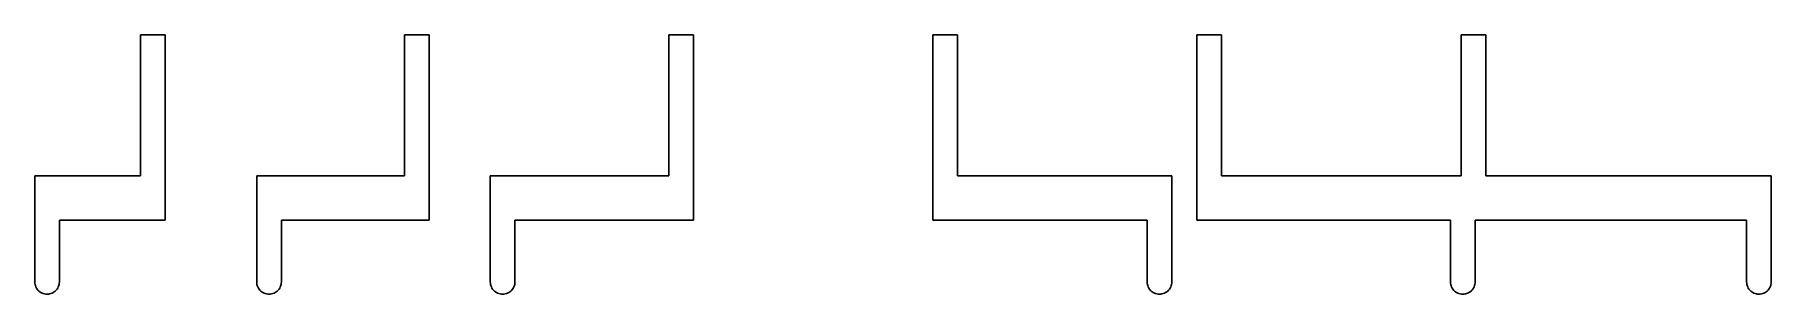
# Model space of a CAD drawing. Header units: metres. Extents: x -6.7 to 91.9, y -6.7 to 8.
import ezdxf

# ---------------------------------------------------------------- set-up
doc = ezdxf.new("R2010")
doc.units = ezdxf.units.M

msp = doc.modelspace()

# ---------------------------------------------------------------- linework, layer by layer
for p, q in [((0.7, 8), (-0.7, 8)), ((-0.7, 8), (-0.7, 0)), ((0.7, -2.5), (0.7, 8)), ((15.7, 8), (14.3, 8)), ((14.3, 8), (14.3, 0)), ((15.7, -2.5), (15.7, 8)), ((30.7, 8), (29.3, 8)), ((29.3, 8), (29.3, 0)), ((30.7, -2.5), (30.7, 8)), ((45.7, 8), (44.3, 8)), ((44.3, 8), (44.3, -2.5)), ((45.7, 0), (45.7, 8)), ((60.7, 8), (59.3, 8)), ((59.3, 8), (59.3, -2.5)), ((60.7, 0), (60.7, 8)), ((75.7, 8), (74.3, 8)), ((74.3, 8), (74.3, 0)), ((75.7, 0), (75.7, 8)), ((-0.7, 0), (-6.70714, 0)), ((-6.70714, 0), (-6.70714, -6)), ((14.3, 0), (5.90001, 0)), ((5.90001, 0), (5.90001, -6)), ((29.3, 0), (19.1669, 0)), ((19.1669, 0), (19.1669, -6)), ((57.8698, 0), (45.7, 0)), ((57.8698, -6), (57.8698, 0)), ((74.3, 0), (60.7, 0)), ((91.9193, 0), (75.7, 0)), ((91.9193, -6), (91.9193, 0)), ((-5.30713, -6), (-5.30713, -2.5)), ((-5.30713, -2.5), (0.7, -2.5)), ((7.3, -6), (7.3, -2.5)), ((7.3, -2.5), (15.7, -2.5)), ((20.5668, -6), (20.5668, -2.5)), ((20.5668, -2.5), (30.7, -2.5)), ((44.3, -2.5), (56.4698, -2.5)), ((56.4698, -2.5), (56.4698, -6)), ((59.3, -2.5), (73.7, -2.5)), ((73.7, -2.5), (73.7, -6)), ((75.1, -6), (75.1, -2.5)), ((75.1, -2.5), (90.5193, -2.5)), ((90.5193, -2.5), (90.5193, -6)), ((-6.70714, -6), (-6.70329, -6.07317)), ((-6.70329, -6.07317), (-6.69183, -6.14552)), ((-6.69183, -6.14552), (-6.67287, -6.21631)), ((-6.67287, -6.21631), (-6.64661, -6.28471)), ((-6.64661, -6.28471), (-6.61336, -6.34999)), ((-6.61336, -6.34999), (-6.57344, -6.41144)), ((-6.57344, -6.41144), (-6.52733, -6.46838)), ((-6.52733, -6.46838), (-6.47552, -6.52019)), ((-6.47552, -6.52019), (-6.41858, -6.5663)), ((-6.41858, -6.5663), (-6.35713, -6.60622)), ((-6.35713, -6.60622), (-6.29185, -6.63948)), ((-6.29185, -6.63948), (-6.22345, -6.66573)), ((-6.22345, -6.66573), (-6.15266, -6.68469)), ((-6.15266, -6.68469), (-6.08031, -6.69615)), ((-6.08031, -6.69615), (-6.00713, -6.7)), ((-6.00713, -6.7), (-5.93396, -6.69615)), ((-5.93396, -6.69615), (-5.86159, -6.68469)), ((-5.86159, -6.68469), (-5.79082, -6.66573)), ((-5.79082, -6.66573), (-5.72241, -6.63948)), ((-5.72241, -6.63948), (-5.65714, -6.60622)), ((-5.65714, -6.60622), (-5.59569, -6.5663)), ((-5.59569, -6.5663), (-5.53874, -6.52019)), ((-5.53874, -6.52019), (-5.48692, -6.46838)), ((-5.48692, -6.46838), (-5.44083, -6.41144)), ((-5.44083, -6.41144), (-5.40091, -6.34999)), ((-5.40091, -6.34999), (-5.36765, -6.28471)), ((-5.36765, -6.28471), (-5.3414, -6.21631)), ((-5.3414, -6.21631), (-5.32243, -6.14552)), ((-5.32243, -6.14552), (-5.31097, -6.07317)), ((-5.31097, -6.07317), (-5.30713, -6)), ((5.90001, -6), (5.90384, -6.07317)), ((5.90384, -6.07317), (5.9153, -6.14552)), ((5.9153, -6.14552), (5.93427, -6.21631)), ((5.93427, -6.21631), (5.96053, -6.28471)), ((5.96053, -6.28471), (5.99379, -6.34999)), ((5.99379, -6.34999), (6.03369, -6.41144)), ((6.03369, -6.41144), (6.0798, -6.46838)), ((6.0798, -6.46838), (6.13162, -6.52019)), ((6.13162, -6.52019), (6.18855, -6.5663)), ((6.18855, -6.5663), (6.25, -6.60622)), ((6.25, -6.60622), (6.31529, -6.63948)), ((6.31529, -6.63948), (6.3837, -6.66573)), ((6.3837, -6.66573), (6.45447, -6.68469)), ((6.45447, -6.68469), (6.52684, -6.69615)), ((6.52684, -6.69615), (6.60001, -6.7)), ((6.60001, -6.7), (6.67317, -6.69615)), ((6.67317, -6.69615), (6.74554, -6.68469)), ((6.74554, -6.68469), (6.81631, -6.66573)), ((6.81631, -6.66573), (6.88472, -6.63948)), ((6.88472, -6.63948), (6.95001, -6.60622)), ((6.95001, -6.60622), (7.01146, -6.5663)), ((7.01146, -6.5663), (7.06841, -6.52019)), ((7.06841, -6.52019), (7.12021, -6.46838)), ((7.12021, -6.46838), (7.16632, -6.41144)), ((7.16632, -6.41144), (7.20622, -6.34999)), ((7.20622, -6.34999), (7.23949, -6.28471)), ((7.23949, -6.28471), (7.26575, -6.21631)), ((7.26575, -6.21631), (7.28471, -6.14552)), ((7.28471, -6.14552), (7.29617, -6.07317)), ((7.29617, -6.07317), (7.3, -6)), ((19.1669, -6), (19.1707, -6.07317)), ((19.1707, -6.07317), (19.1821, -6.14552)), ((19.1821, -6.14552), (19.2011, -6.21631)), ((19.2011, -6.21631), (19.2274, -6.28471)), ((19.2274, -6.28471), (19.2606, -6.34999)), ((19.2606, -6.34999), (19.3005, -6.41144)), ((19.3005, -6.41144), (19.3466, -6.46838)), ((19.3466, -6.46838), (19.3985, -6.52019)), ((19.3985, -6.52019), (19.4554, -6.5663)), ((19.4554, -6.5663), (19.5168, -6.60622)), ((19.5168, -6.60622), (19.5821, -6.63948)), ((19.5821, -6.63948), (19.6505, -6.66573)), ((19.6505, -6.66573), (19.7213, -6.68469)), ((19.7213, -6.68469), (19.7937, -6.69615)), ((19.7937, -6.69615), (19.8669, -6.7)), ((19.8669, -6.7), (19.94, -6.69615)), ((19.94, -6.69615), (20.0124, -6.68469)), ((20.0124, -6.68469), (20.0832, -6.66573)), ((20.0832, -6.66573), (20.1516, -6.63948)), ((20.1516, -6.63948), (20.2169, -6.60622)), ((20.2169, -6.60622), (20.2783, -6.5663)), ((20.2783, -6.5663), (20.3352, -6.52019)), ((20.3352, -6.52019), (20.3871, -6.46838)), ((20.3871, -6.46838), (20.4332, -6.41144)), ((20.4332, -6.41144), (20.4731, -6.34999)), ((20.4731, -6.34999), (20.5063, -6.28471)), ((20.5063, -6.28471), (20.5326, -6.21631)), ((20.5326, -6.21631), (20.5516, -6.14552)), ((20.5516, -6.14552), (20.563, -6.07317)), ((20.563, -6.07317), (20.5668, -6)), ((56.4698, -6), (56.4737, -6.07317)), ((56.4737, -6.07317), (56.4851, -6.14552)), ((56.4851, -6.14552), (56.5041, -6.21631)), ((56.5041, -6.21631), (56.5303, -6.28471)), ((56.5303, -6.28471), (56.5636, -6.34999)), ((56.5636, -6.34999), (56.6035, -6.41144)), ((56.6035, -6.41144), (56.6496, -6.46838)), ((56.6496, -6.46838), (56.7014, -6.52019)), ((56.7014, -6.52019), (56.7584, -6.5663)), ((56.7584, -6.5663), (56.8198, -6.60622)), ((56.8198, -6.60622), (56.8851, -6.63948)), ((56.8851, -6.63948), (56.9535, -6.66573)), ((56.9535, -6.66573), (57.0243, -6.68469)), ((57.0243, -6.68469), (57.0966, -6.69615)), ((57.0966, -6.69615), (57.1698, -6.7)), ((57.1698, -6.7), (57.243, -6.69615)), ((57.243, -6.69615), (57.3154, -6.68469)), ((57.3154, -6.68469), (57.3861, -6.66573)), ((57.3861, -6.66573), (57.4545, -6.63948)), ((57.4545, -6.63948), (57.5198, -6.60622)), ((57.5198, -6.60622), (57.5813, -6.5663)), ((57.5813, -6.5663), (57.6382, -6.52019)), ((57.6382, -6.52019), (57.69, -6.46838)), ((57.69, -6.46838), (57.7361, -6.41144)), ((57.7361, -6.41144), (57.776, -6.34999)), ((57.776, -6.34999), (57.8093, -6.28471)), ((57.8093, -6.28471), (57.8356, -6.21631)), ((57.8356, -6.21631), (57.8545, -6.14552)), ((57.8545, -6.14552), (57.866, -6.07317)), ((57.866, -6.07317), (57.8698, -6)), ((73.7, -6), (73.7038, -6.07317)), ((73.7038, -6.07317), (73.7153, -6.14552)), ((73.7153, -6.14552), (73.7343, -6.21631)), ((73.7343, -6.21631), (73.7605, -6.28471)), ((73.7605, -6.28471), (73.7938, -6.34999)), ((73.7938, -6.34999), (73.8337, -6.41144)), ((73.8337, -6.41144), (73.8798, -6.46838)), ((73.8798, -6.46838), (73.9316, -6.52019)), ((73.9316, -6.52019), (73.9885, -6.5663)), ((73.9885, -6.5663), (74.05, -6.60622)), ((74.05, -6.60622), (74.1153, -6.63948)), ((74.1153, -6.63948), (74.1837, -6.66573)), ((74.1837, -6.66573), (74.2545, -6.68469)), ((74.2545, -6.68469), (74.3268, -6.69615)), ((74.3268, -6.69615), (74.4, -6.7)), ((74.4, -6.7), (74.4732, -6.69615)), ((74.4732, -6.69615), (74.5455, -6.68469)), ((74.5455, -6.68469), (74.6163, -6.66573)), ((74.6163, -6.66573), (74.6847, -6.63948)), ((74.6847, -6.63948), (74.75, -6.60622)), ((74.75, -6.60622), (74.8114, -6.5663)), ((74.8114, -6.5663), (74.8684, -6.52019)), ((74.8684, -6.52019), (74.9202, -6.46838)), ((74.9202, -6.46838), (74.9663, -6.41144)), ((74.9663, -6.41144), (75.0062, -6.34999)), ((75.0062, -6.34999), (75.0395, -6.28471)), ((75.0395, -6.28471), (75.0657, -6.21631)), ((75.0657, -6.21631), (75.0847, -6.14552)), ((75.0847, -6.14552), (75.0962, -6.07317)), ((75.0962, -6.07317), (75.1, -6)), ((90.5193, -6), (90.5232, -6.07317)), ((90.5232, -6.07317), (90.5346, -6.14552)), ((90.5346, -6.14552), (90.5536, -6.21631)), ((90.5536, -6.21631), (90.5798, -6.28471)), ((90.5798, -6.28471), (90.6131, -6.34999)), ((90.6131, -6.34999), (90.653, -6.41144)), ((90.653, -6.41144), (90.6991, -6.46838)), ((90.6991, -6.46838), (90.7509, -6.52019)), ((90.7509, -6.52019), (90.8079, -6.5663)), ((90.8079, -6.5663), (90.8693, -6.60622)), ((90.8693, -6.60622), (90.9346, -6.63948)), ((90.9346, -6.63948), (91.003, -6.66573)), ((91.003, -6.66573), (91.0738, -6.68469)), ((91.0738, -6.68469), (91.1462, -6.69615)), ((91.1462, -6.69615), (91.2193, -6.7)), ((91.2193, -6.7), (91.2925, -6.69615)), ((91.2925, -6.69615), (91.3649, -6.68469)), ((91.3649, -6.68469), (91.4357, -6.66573)), ((91.4357, -6.66573), (91.5041, -6.63948)), ((91.5041, -6.63948), (91.5693, -6.60622)), ((91.5693, -6.60622), (91.6308, -6.5663)), ((91.6308, -6.5663), (91.6877, -6.52019)), ((91.6877, -6.52019), (91.7395, -6.46838)), ((91.7395, -6.46838), (91.7856, -6.41144)), ((91.7856, -6.41144), (91.8256, -6.34999)), ((91.8256, -6.34999), (91.8588, -6.28471)), ((91.8588, -6.28471), (91.8851, -6.21631)), ((91.8851, -6.21631), (91.904, -6.14552)), ((91.904, -6.14552), (91.9155, -6.07317)), ((91.9155, -6.07317), (91.9193, -6))]:
    msp.add_line(p, q)

doc.saveas('drawing.dxf')
